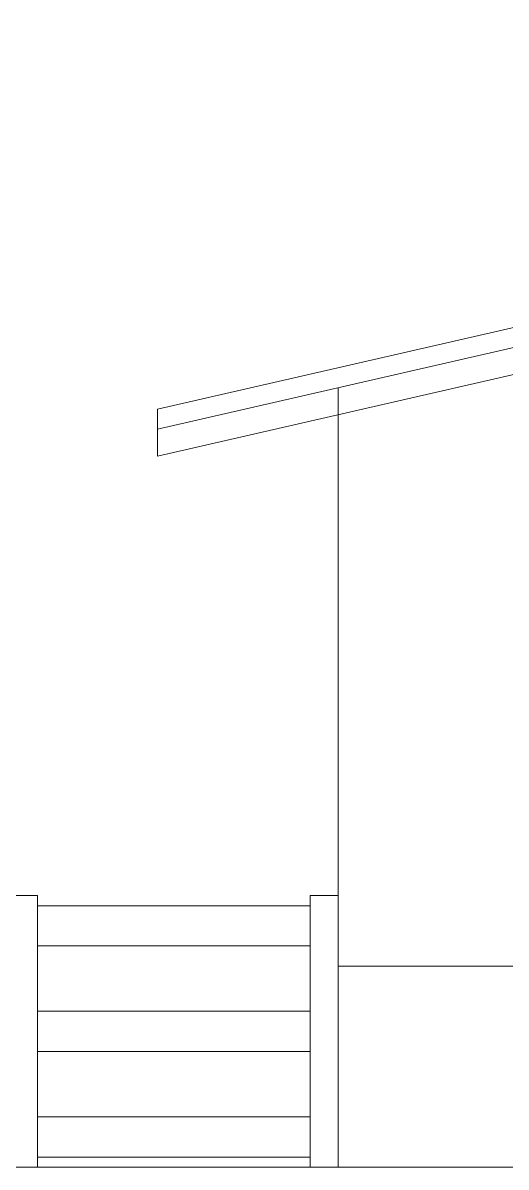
# Model space of a CAD drawing. Header units: millimetres. Extents: x 73 to 57768, y -40361 to 10065.
# Drawn here: x 31864 to 32105, y 1091 to 1660 of the extents above; entities that cross this region are included whole.
import ezdxf

# ---------------------------------------------------------------- set-up
doc = ezdxf.new("R2010")
doc.units = ezdxf.units.MM
doc.layers.add('pogled', color=7, linetype='Continuous', lineweight=5, true_color=0x8db1c3)

msp = doc.modelspace()

# ---------------------------------------------------------------- linework, layer by layer
at = {"layer": 'pogled'}
for p, q in [((31931.488, 1468.463), (32770.451, 1660.495)), ((31931.488, 1458.386), (32770.451, 1650.929)), ((31931.488, 1445.006), (32770.451, 1637.55)), ((32021.303, 1106.456), (32021.303, 1091.456)), ((32021.303, 1091.456), (33782.465, 1091.456)), ((32021.303, 1091.456), (32021.303, 1091.456))]:
    msp.add_line(p, q, dxfattribs=at)
at = {"layer": 'pogled', "ltscale": 5}
for points in [[(32021.303, 1091.456), (32021.303, 1478.998)], [(31931.488, 1468.463), (31931.488, 1445.006)], [(32276.617, 1191.456), (32021.303, 1191.456)], [(32046.514, 1091.456), (31486.514, 1091.456), (31239.257, 1091.456)]]:
    msp.add_lwpolyline(points, dxfattribs=at)
at = {"layer": 'pogled'}
for points in [[(31857.789, 1226.456), (31871.789, 1226.456)], [(31871.789, 1091.456), (31871.789, 1226.456)], [(32007.303, 1091.456), (32007.303, 1226.456)], [(32007.303, 1226.456), (32021.303, 1226.456)], [(32007.303, 1091.456), (32007.303, 1226.456)], [(32007.303, 1226.456), (32021.303, 1226.456)], [(32021.303, 1226.456), (32021.303, 1226.456)], [(31871.789, 1221.456), (32007.303, 1221.456)], [(31871.789, 1201.456), (32007.303, 1201.456)], [(31871.789, 1168.956), (32007.303, 1168.956)], [(31871.789, 1148.956), (32007.303, 1148.956)], [(31871.789, 1116.456), (32007.303, 1116.456)], [(31871.789, 1096.456), (32007.303, 1096.456)], [(31857.789, 1091.456), (31871.789, 1091.456)]]:
    msp.add_lwpolyline(points, dxfattribs=at)

doc.saveas('drawing.dxf')
